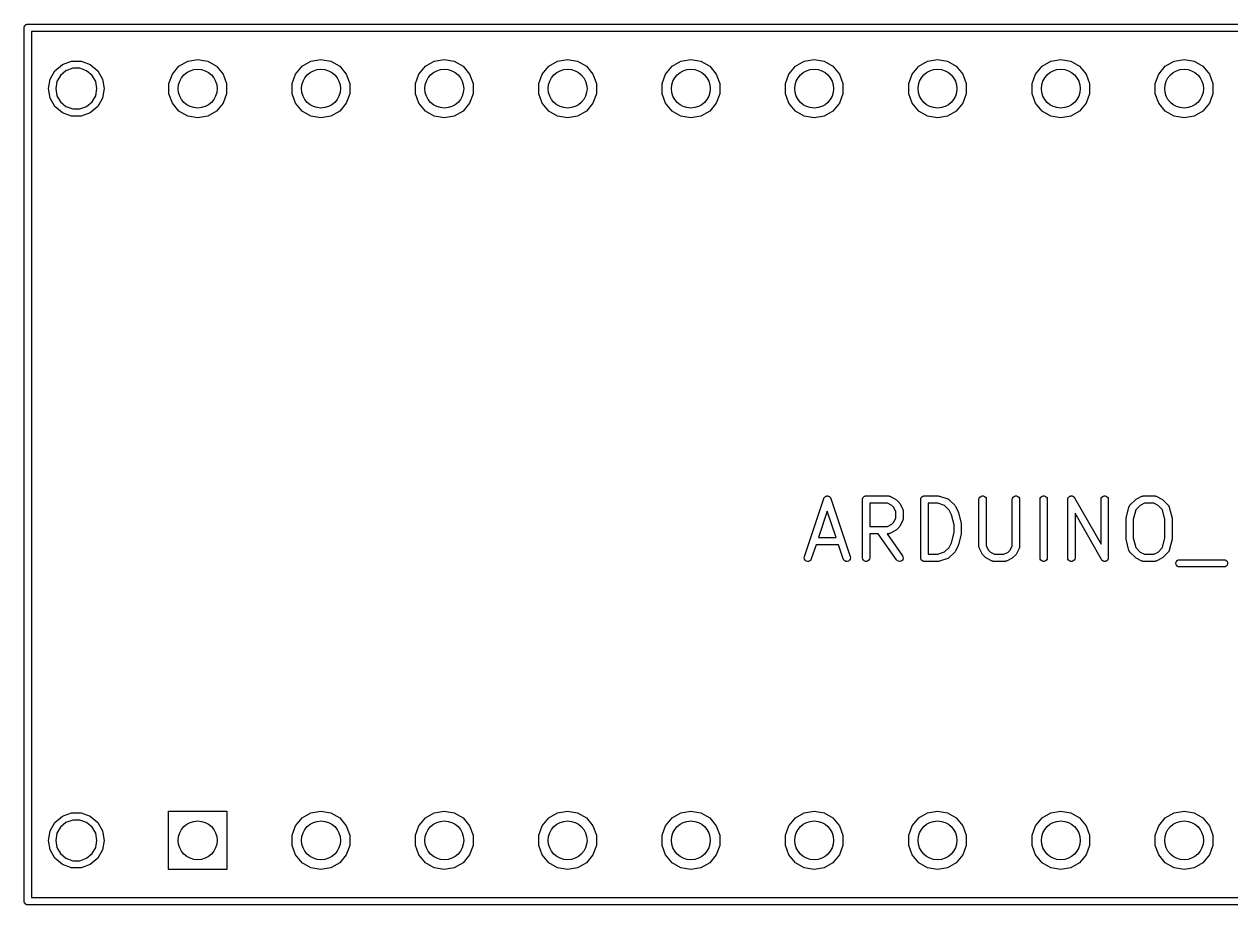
# Model space of a CAD drawing. Extents: x 37 to 203, y -145 to -25.
# Drawn here: x 154.43 to 179.28, y -47.08 to -28.93 of the extents above; entities that cross this region are included whole.
import ezdxf

# ---------------------------------------------------------------- set-up
doc = ezdxf.new("R2010")
doc.units = 0
doc.header["$MEASUREMENT"] = 0
doc.layers.add('BLACK', color=7, linetype='CONTINUOUS')

msp = doc.modelspace()

# ---------------------------------------------------------------- linework, layer by layer
at = {"layer": 'Black'}
for p, q in [((154.425, -29), (154.426, -28.9935)), ((154.425, -47), (154.425, -29)), ((154.426, -28.987), (154.428, -28.9808)), ((154.426, -28.9935), (154.426, -28.987)), ((154.428, -28.9808), (154.43, -28.9743)), ((154.43, -28.9743), (154.433, -28.9687)), ((154.433, -28.9687), (154.435, -28.9625)), ((154.435, -28.9625), (154.439, -28.9575)), ((154.439, -28.9575), (154.443, -28.9518)), ((154.443, -28.9518), (154.448, -28.9476)), ((154.448, -28.9476), (154.452, -28.9425)), ((154.452, -28.9425), (154.457, -28.9393)), ((154.457, -28.9393), (154.463, -28.935)), ((154.463, -28.935), (154.469, -28.9328)), ((154.469, -28.9328), (154.474, -28.9295)), ((154.474, -28.9295), (154.481, -28.9284)), ((154.481, -28.9284), (154.487, -28.9261)), ((154.487, -28.9261), (154.494, -28.9261)), ((154.494, -28.9261), (154.5, -28.925)), ((154.5, -28.925), (202.5, -28.925)), ((154.575, -29.075), (154.575, -46.925)), ((202.425, -29.075), (154.575, -29.075)), ((155.06, -29.8844), (155.213, -29.756)), ((155.213, -29.756), (155.4, -29.6877)), ((155.4, -29.6877), (155.6, -29.6877)), ((155.6, -29.6877), (155.787, -29.756)), ((155.787, -29.756), (155.94, -29.8844)), ((157.478, -29.9529), (157.613, -29.7926)), ((157.613, -29.7926), (157.794, -29.688)), ((157.794, -29.688), (158, -29.6517)), ((158, -29.6517), (158.206, -29.688)), ((158.206, -29.688), (158.387, -29.7926)), ((158.387, -29.7926), (158.522, -29.9529)), ((160.018, -29.9529), (160.153, -29.7926)), ((160.153, -29.7926), (160.334, -29.688)), ((160.334, -29.688), (160.54, -29.6517)), ((160.54, -29.6517), (160.746, -29.688)), ((160.746, -29.688), (160.927, -29.7926)), ((160.927, -29.7926), (161.062, -29.9529)), ((162.558, -29.9529), (162.693, -29.7926)), ((162.693, -29.7926), (162.874, -29.688)), ((162.874, -29.688), (163.08, -29.6517)), ((163.08, -29.6517), (163.286, -29.688)), ((163.286, -29.688), (163.467, -29.7926)), ((163.467, -29.7926), (163.602, -29.9529)), ((165.098, -29.9529), (165.233, -29.7926)), ((165.233, -29.7926), (165.414, -29.688)), ((165.414, -29.688), (165.62, -29.6517)), ((165.62, -29.6517), (165.826, -29.688)), ((165.826, -29.688), (166.007, -29.7926)), ((166.007, -29.7926), (166.142, -29.9529)), ((167.638, -29.9529), (167.773, -29.7926)), ((167.773, -29.7926), (167.954, -29.688)), ((167.954, -29.688), (168.16, -29.6517)), ((168.16, -29.6517), (168.366, -29.688)), ((168.366, -29.688), (168.547, -29.7926)), ((168.547, -29.7926), (168.682, -29.9529)), ((170.178, -29.9529), (170.313, -29.7926)), ((170.313, -29.7926), (170.494, -29.688)), ((170.494, -29.688), (170.7, -29.6517)), ((170.7, -29.6517), (170.906, -29.688)), ((170.906, -29.688), (171.087, -29.7926)), ((171.087, -29.7926), (171.222, -29.9529)), ((172.718, -29.9529), (172.853, -29.7926)), ((172.853, -29.7926), (173.034, -29.688)), ((173.034, -29.688), (173.24, -29.6517)), ((173.24, -29.6517), (173.446, -29.688)), ((173.446, -29.688), (173.627, -29.7926)), ((173.627, -29.7926), (173.762, -29.9529)), ((175.258, -29.9529), (175.393, -29.7926)), ((175.393, -29.7926), (175.574, -29.688)), ((175.574, -29.688), (175.78, -29.6517)), ((175.78, -29.6517), (175.986, -29.688)), ((175.986, -29.688), (176.167, -29.7926)), ((176.167, -29.7926), (176.302, -29.9529)), ((177.798, -29.9529), (177.933, -29.7926)), ((177.933, -29.7926), (178.114, -29.688)), ((178.114, -29.688), (178.32, -29.6517)), ((178.32, -29.6517), (178.526, -29.688)), ((178.526, -29.688), (178.707, -29.7926)), ((178.707, -29.7926), (178.842, -29.9529)), ((154.925, -30.254), (154.96, -30.0573)), ((154.96, -30.0573), (155.06, -29.8844)), ((155.174, -29.9808), (155.101, -30.1086)), ((155.287, -29.8859), (155.174, -29.9808)), ((155.426, -29.8355), (155.287, -29.8859)), ((155.574, -29.8355), (155.426, -29.8355)), ((155.713, -29.8859), (155.574, -29.8355)), ((155.826, -29.9808), (155.713, -29.8859)), ((155.899, -30.1086), (155.826, -29.9808)), ((155.94, -29.8844), (156.04, -30.0573)), ((156.04, -30.0573), (156.075, -30.254)), ((157.407, -30.1494), (157.478, -29.9529)), ((158.522, -29.9529), (158.593, -30.1494)), ((159.947, -30.1494), (160.018, -29.9529)), ((161.062, -29.9529), (161.133, -30.1494)), ((162.487, -30.1494), (162.558, -29.9529)), ((163.602, -29.9529), (163.673, -30.1494)), ((165.027, -30.1494), (165.098, -29.9529)), ((166.142, -29.9529), (166.213, -30.1494)), ((167.567, -30.1494), (167.638, -29.9529)), ((168.682, -29.9529), (168.753, -30.1494)), ((170.107, -30.1494), (170.178, -29.9529)), ((171.222, -29.9529), (171.293, -30.1494)), ((172.647, -30.1494), (172.718, -29.9529)), ((173.762, -29.9529), (173.833, -30.1494)), ((175.187, -30.1494), (175.258, -29.9529)), ((176.302, -29.9529), (176.373, -30.1494)), ((177.727, -30.1494), (177.798, -29.9529)), ((178.842, -29.9529), (178.913, -30.1494)), ((154.96, -30.4507), (154.925, -30.254)), ((155.101, -30.1086), (155.075, -30.254)), ((155.075, -30.254), (155.101, -30.3994)), ((155.925, -30.254), (155.899, -30.1086)), ((155.899, -30.3994), (155.925, -30.254)), ((156.075, -30.254), (156.04, -30.4507)), ((157.407, -30.3586), (157.407, -30.1494)), ((158.593, -30.1494), (158.593, -30.3586)), ((159.947, -30.3586), (159.947, -30.1494)), ((161.133, -30.1494), (161.133, -30.3586)), ((162.487, -30.3586), (162.487, -30.1494)), ((163.673, -30.1494), (163.673, -30.3586)), ((165.027, -30.3586), (165.027, -30.1494)), ((166.213, -30.1494), (166.213, -30.3586)), ((167.567, -30.3586), (167.567, -30.1494)), ((168.753, -30.1494), (168.753, -30.3586)), ((170.107, -30.3586), (170.107, -30.1494)), ((171.293, -30.1494), (171.293, -30.3586)), ((172.647, -30.3586), (172.647, -30.1494)), ((173.833, -30.1494), (173.833, -30.3586)), ((175.187, -30.3586), (175.187, -30.1494)), ((176.373, -30.1494), (176.373, -30.3586)), ((177.727, -30.3586), (177.727, -30.1494)), ((178.913, -30.1494), (178.913, -30.3586)), ((155.06, -30.6236), (154.96, -30.4507)), ((155.101, -30.3994), (155.174, -30.5272)), ((155.174, -30.5272), (155.287, -30.6221)), ((155.713, -30.6221), (155.826, -30.5272)), ((155.826, -30.5272), (155.899, -30.3994)), ((156.04, -30.4507), (155.94, -30.6236)), ((157.478, -30.5551), (157.407, -30.3586)), ((157.613, -30.7154), (157.478, -30.5551)), ((158.522, -30.5551), (158.387, -30.7154)), ((158.593, -30.3586), (158.522, -30.5551)), ((160.018, -30.5551), (159.947, -30.3586)), ((160.153, -30.7154), (160.018, -30.5551)), ((161.062, -30.5551), (160.927, -30.7154)), ((161.133, -30.3586), (161.062, -30.5551)), ((162.558, -30.5551), (162.487, -30.3586)), ((162.693, -30.7154), (162.558, -30.5551)), ((163.602, -30.5551), (163.467, -30.7154)), ((163.673, -30.3586), (163.602, -30.5551)), ((165.098, -30.5551), (165.027, -30.3586)), ((165.233, -30.7154), (165.098, -30.5551)), ((166.142, -30.5551), (166.007, -30.7154)), ((166.213, -30.3586), (166.142, -30.5551)), ((167.638, -30.5551), (167.567, -30.3586)), ((167.773, -30.7154), (167.638, -30.5551)), ((168.682, -30.5551), (168.547, -30.7154)), ((168.753, -30.3586), (168.682, -30.5551)), ((170.178, -30.5551), (170.107, -30.3586)), ((170.313, -30.7154), (170.178, -30.5551)), ((171.222, -30.5551), (171.087, -30.7154)), ((171.293, -30.3586), (171.222, -30.5551)), ((172.718, -30.5551), (172.647, -30.3586)), ((172.853, -30.7154), (172.718, -30.5551)), ((173.762, -30.5551), (173.627, -30.7154)), ((173.833, -30.3586), (173.762, -30.5551)), ((175.258, -30.5551), (175.187, -30.3586)), ((175.393, -30.7154), (175.258, -30.5551)), ((176.302, -30.5551), (176.167, -30.7154)), ((176.373, -30.3586), (176.302, -30.5551)), ((177.798, -30.5551), (177.727, -30.3586)), ((177.933, -30.7154), (177.798, -30.5551)), ((178.842, -30.5551), (178.707, -30.7154)), ((178.913, -30.3586), (178.842, -30.5551)), ((155.213, -30.752), (155.06, -30.6236)), ((155.4, -30.8203), (155.213, -30.752)), ((155.287, -30.6221), (155.426, -30.6725)), ((155.6, -30.8203), (155.4, -30.8203)), ((155.426, -30.6725), (155.574, -30.6725)), ((155.574, -30.6725), (155.713, -30.6221)), ((155.787, -30.752), (155.6, -30.8203)), ((155.94, -30.6236), (155.787, -30.752)), ((157.794, -30.82), (157.613, -30.7154)), ((158, -30.8563), (157.794, -30.82)), ((158.206, -30.82), (158, -30.8563)), ((158.387, -30.7154), (158.206, -30.82)), ((160.334, -30.82), (160.153, -30.7154)), ((160.54, -30.8563), (160.334, -30.82)), ((160.746, -30.82), (160.54, -30.8563)), ((160.927, -30.7154), (160.746, -30.82)), ((162.874, -30.82), (162.693, -30.7154)), ((163.08, -30.8563), (162.874, -30.82)), ((163.286, -30.82), (163.08, -30.8563)), ((163.467, -30.7154), (163.286, -30.82)), ((165.414, -30.82), (165.233, -30.7154)), ((165.62, -30.8563), (165.414, -30.82)), ((165.826, -30.82), (165.62, -30.8563)), ((166.007, -30.7154), (165.826, -30.82)), ((167.954, -30.82), (167.773, -30.7154)), ((168.16, -30.8563), (167.954, -30.82)), ((168.366, -30.82), (168.16, -30.8563)), ((168.547, -30.7154), (168.366, -30.82)), ((170.494, -30.82), (170.313, -30.7154)), ((170.7, -30.8563), (170.494, -30.82)), ((170.906, -30.82), (170.7, -30.8563)), ((171.087, -30.7154), (170.906, -30.82)), ((173.034, -30.82), (172.853, -30.7154)), ((173.24, -30.8563), (173.034, -30.82)), ((173.446, -30.82), (173.24, -30.8563)), ((173.627, -30.7154), (173.446, -30.82)), ((175.574, -30.82), (175.393, -30.7154)), ((175.78, -30.8563), (175.574, -30.82)), ((175.986, -30.82), (175.78, -30.8563)), ((176.167, -30.7154), (175.986, -30.82)), ((178.114, -30.82), (177.933, -30.7154)), ((178.32, -30.8563), (178.114, -30.82)), ((178.526, -30.82), (178.32, -30.8563)), ((178.707, -30.7154), (178.526, -30.82)), ((170.499, -39.8991), (170.899, -38.6991)), ((170.899, -38.6991), (170.9, -38.6973)), ((170.9, -38.6953), (170.906, -38.6859)), ((170.9, -38.6973), (170.9, -38.6953)), ((170.906, -38.6859), (170.911, -38.6762)), ((170.911, -38.6762), (170.913, -38.6749)), ((170.913, -38.6749), (170.914, -38.6731)), ((170.914, -38.6731), (170.923, -38.6662)), ((170.923, -38.6662), (170.931, -38.659)), ((170.931, -38.659), (170.933, -38.6582)), ((170.933, -38.6582), (170.934, -38.6569)), ((170.934, -38.6569), (170.945, -38.6534)), ((170.945, -38.6534), (170.955, -38.6494)), ((170.955, -38.6494), (170.957, -38.6493)), ((170.957, -38.6493), (170.959, -38.6487)), ((170.959, -38.6487), (170.97, -38.649)), ((170.97, -38.649), (170.981, -38.6487)), ((170.981, -38.6487), (170.983, -38.6493)), ((170.983, -38.6493), (170.985, -38.6494)), ((170.985, -38.6494), (170.995, -38.6534)), ((170.995, -38.6534), (171.006, -38.6569)), ((171.006, -38.6569), (171.007, -38.6582)), ((171.007, -38.6582), (171.009, -38.659)), ((171.009, -38.659), (171.017, -38.6662)), ((171.017, -38.6662), (171.026, -38.6731)), ((171.026, -38.6731), (171.027, -38.6749)), ((171.027, -38.6749), (171.029, -38.6762)), ((171.029, -38.6762), (171.034, -38.6859)), ((171.034, -38.6859), (171.04, -38.6953)), ((171.04, -38.6953), (171.04, -38.6973)), ((171.04, -38.6973), (171.041, -38.6991)), ((171.041, -38.6991), (171.441, -39.8991)), ((171.695, -38.7229), (171.696, -38.7164)), ((171.695, -39.9229), (171.695, -38.7229)), ((171.696, -38.7098), (171.698, -38.7037)), ((171.696, -38.7164), (171.696, -38.7098)), ((171.698, -38.7037), (171.7, -38.6972)), ((171.7, -38.6972), (171.703, -38.6915)), ((171.703, -38.6915), (171.705, -38.6854)), ((171.705, -38.6854), (171.709, -38.6803)), ((171.709, -38.6803), (171.713, -38.6746)), ((171.713, -38.6746), (171.718, -38.6704)), ((171.718, -38.6704), (171.722, -38.6654)), ((171.722, -38.6654), (171.727, -38.6621)), ((171.727, -38.6621), (171.732, -38.6579)), ((171.732, -38.6579), (171.739, -38.6557)), ((171.739, -38.6557), (171.744, -38.6524)), ((171.744, -38.6524), (171.751, -38.6512)), ((171.751, -38.6512), (171.757, -38.649)), ((171.757, -38.649), (171.764, -38.649)), ((171.764, -38.649), (171.77, -38.6479)), ((171.77, -38.6479), (172.227, -38.6479)), ((172.227, -38.6479), (172.231, -38.6486)), ((172.231, -38.6486), (172.236, -38.6483)), ((172.236, -38.6483), (172.244, -38.6509)), ((172.244, -38.6509), (172.253, -38.6524)), ((172.253, -38.6524), (172.257, -38.6545)), ((172.257, -38.6545), (172.261, -38.6558)), ((172.261, -38.6558), (172.375, -38.7129)), ((172.375, -38.7129), (172.385, -38.7201)), ((172.385, -38.7201), (172.394, -38.727)), ((172.394, -38.727), (172.452, -38.7841)), ((172.895, -38.7229), (172.896, -38.7164)), ((172.895, -39.9229), (172.895, -38.7229)), ((172.896, -38.7098), (172.898, -38.7037)), ((172.896, -38.7164), (172.896, -38.7098)), ((172.898, -38.7037), (172.9, -38.6972)), ((172.9, -38.6972), (172.903, -38.6915)), ((172.903, -38.6915), (172.905, -38.6854)), ((172.905, -38.6854), (172.909, -38.6803)), ((172.909, -38.6803), (172.913, -38.6746)), ((172.913, -38.6746), (172.918, -38.6704)), ((172.918, -38.6704), (172.922, -38.6654)), ((172.922, -38.6654), (172.927, -38.6621)), ((172.927, -38.6621), (172.932, -38.6579)), ((172.932, -38.6579), (172.939, -38.6557)), ((172.939, -38.6557), (172.944, -38.6524)), ((172.944, -38.6524), (172.951, -38.6512)), ((172.951, -38.6512), (172.957, -38.649)), ((172.957, -38.649), (172.964, -38.649)), ((172.964, -38.649), (172.97, -38.6479)), ((172.97, -38.6479), (173.256, -38.6479)), ((173.256, -38.6479), (173.268, -38.6499)), ((173.268, -38.6499), (173.279, -38.6517)), ((173.279, -38.6517), (173.451, -38.7088)), ((173.451, -38.7088), (173.455, -38.7109)), ((173.455, -38.7109), (173.459, -38.712)), ((173.459, -38.712), (173.466, -38.7171)), ((173.466, -38.7171), (173.474, -38.7213)), ((173.474, -38.7213), (173.477, -38.7245)), ((173.477, -38.7245), (173.48, -38.727)), ((173.48, -38.727), (173.594, -38.8413)), ((174.095, -38.7229), (174.1, -38.6972)), ((174.095, -39.6943), (174.095, -38.7229)), ((174.1, -38.6972), (174.113, -38.6746)), ((174.113, -38.6746), (174.132, -38.6579)), ((174.132, -38.6579), (174.157, -38.649)), ((174.157, -38.649), (174.183, -38.649)), ((174.183, -38.649), (174.207, -38.6579)), ((174.207, -38.6579), (174.227, -38.6746)), ((174.227, -38.6746), (174.24, -38.6972)), ((174.24, -38.6972), (174.245, -38.7229)), ((174.245, -38.7229), (174.245, -39.6766)), ((174.781, -38.7229), (174.785, -38.6972)), ((174.781, -39.6766), (174.781, -38.7229)), ((174.785, -38.6972), (174.798, -38.6746)), ((174.798, -38.6746), (174.818, -38.6579)), ((174.818, -38.6579), (174.843, -38.649)), ((174.843, -38.649), (174.869, -38.649)), ((174.869, -38.649), (174.893, -38.6579)), ((174.893, -38.6579), (174.913, -38.6746)), ((174.913, -38.6746), (174.926, -38.6972)), ((174.926, -38.6972), (174.931, -38.7229)), ((174.931, -38.7229), (174.931, -39.6943)), ((175.352, -38.7229), (175.357, -38.6972)), ((175.352, -39.9229), (175.352, -38.7229)), ((175.357, -38.6972), (175.37, -38.6746)), ((175.37, -38.6746), (175.39, -38.6579)), ((175.39, -38.6579), (175.414, -38.649)), ((175.414, -38.649), (175.44, -38.649)), ((175.44, -38.649), (175.465, -38.6579)), ((175.465, -38.6579), (175.485, -38.6746)), ((175.485, -38.6746), (175.498, -38.6972)), ((175.498, -38.6972), (175.502, -38.7229)), ((175.502, -38.7229), (175.502, -39.9229)), ((175.924, -38.7229), (175.925, -38.7162)), ((175.924, -39.9229), (175.924, -38.7229)), ((175.925, -38.7095), (175.927, -38.7035)), ((175.925, -38.7162), (175.925, -38.7095)), ((175.927, -38.7035), (175.928, -38.6972)), ((175.928, -38.6972), (175.931, -38.6914)), ((175.931, -38.6914), (175.934, -38.6851)), ((175.934, -38.6851), (175.938, -38.6802)), ((175.938, -38.6802), (175.941, -38.6746)), ((175.941, -38.6746), (175.946, -38.6703)), ((175.946, -38.6703), (175.951, -38.6652)), ((175.951, -38.6652), (175.956, -38.662)), ((175.956, -38.662), (175.961, -38.6579)), ((175.961, -38.6579), (175.967, -38.6556)), ((175.967, -38.6556), (175.973, -38.6523)), ((175.973, -38.6523), (175.98, -38.6512)), ((175.98, -38.6512), (175.986, -38.649)), ((175.986, -38.649), (175.992, -38.649)), ((175.992, -38.649), (175.999, -38.6479)), ((175.999, -38.6479), (176.005, -38.649)), ((176.005, -38.649), (176.012, -38.649)), ((176.012, -38.649), (176.018, -38.6513)), ((176.018, -38.6513), (176.025, -38.6525)), ((176.025, -38.6525), (176.03, -38.6557)), ((176.03, -38.6557), (176.036, -38.6579)), ((176.036, -38.6579), (176.041, -38.6622)), ((176.041, -38.6622), (176.047, -38.6656)), ((176.047, -38.6656), (176.051, -38.6705)), ((176.051, -38.6705), (176.056, -38.6746)), ((176.056, -38.6746), (176.059, -38.6805)), ((176.059, -38.6805), (176.064, -38.6856)), ((176.064, -38.6856), (176.609, -39.6404)), ((176.609, -38.7229), (176.614, -38.6972)), ((176.609, -39.6404), (176.609, -38.7229)), ((176.614, -38.6972), (176.627, -38.6746)), ((176.627, -38.6746), (176.647, -38.6579)), ((176.647, -38.6579), (176.671, -38.649)), ((176.671, -38.649), (176.697, -38.649)), ((176.697, -38.649), (176.722, -38.6579)), ((176.722, -38.6579), (176.742, -38.6746)), ((176.742, -38.6746), (176.755, -38.6972)), ((176.755, -38.6972), (176.759, -38.7229)), ((176.759, -38.7229), (176.759, -39.9229)), ((177.203, -38.8413), (177.317, -38.727)), ((177.317, -38.727), (177.327, -38.7201)), ((177.327, -38.7201), (177.336, -38.7129)), ((177.336, -38.7129), (177.451, -38.6558)), ((177.451, -38.6558), (177.455, -38.6545)), ((177.455, -38.6545), (177.459, -38.6524)), ((177.459, -38.6524), (177.467, -38.6509)), ((177.467, -38.6509), (177.476, -38.6483)), ((177.476, -38.6483), (177.48, -38.6486)), ((177.48, -38.6486), (177.484, -38.6479)), ((177.484, -38.6479), (177.713, -38.6479)), ((177.713, -38.6479), (177.717, -38.6486)), ((177.717, -38.6486), (177.721, -38.6483)), ((177.721, -38.6483), (177.73, -38.6509)), ((177.73, -38.6509), (177.739, -38.6524)), ((177.739, -38.6524), (177.742, -38.6545)), ((177.742, -38.6545), (177.746, -38.6558)), ((177.746, -38.6558), (177.861, -38.7129)), ((177.861, -38.7129), (177.87, -38.7201)), ((177.87, -38.7201), (177.88, -38.727)), ((177.88, -38.727), (177.994, -38.8413)), ((170.97, -38.96), (170.788, -39.505)), ((171.152, -39.505), (170.97, -38.96)), ((171.845, -38.7979), (171.845, -39.2764)), ((172.209, -38.7979), (171.845, -38.7979)), ((172.297, -38.8416), (172.209, -38.7979)), ((172.337, -38.8816), (172.297, -38.8416)), ((172.381, -38.9691), (172.337, -38.8816)), ((172.381, -39.1052), (172.381, -38.9691)), ((172.452, -38.7841), (172.458, -38.7939)), ((172.458, -38.7939), (172.466, -38.8036)), ((172.466, -38.8036), (172.523, -38.9179)), ((172.523, -38.9179), (172.524, -38.922)), ((172.524, -38.922), (172.526, -38.9258)), ((172.526, -38.9258), (172.528, -38.9344)), ((172.528, -38.9344), (172.53, -38.9429)), ((172.53, -38.9429), (172.53, -38.9472)), ((172.53, -38.9472), (172.531, -38.9514)), ((172.531, -38.9514), (172.531, -39.1229)), ((173.045, -38.7979), (173.045, -39.8479)), ((173.244, -38.7979), (173.045, -38.7979)), ((173.387, -38.8456), (173.244, -38.7979)), ((173.48, -38.9387), (173.387, -38.8456)), ((173.528, -39.0347), (173.48, -38.9387)), ((173.594, -38.8413), (173.601, -38.8511)), ((173.601, -38.8511), (173.609, -38.8607)), ((173.609, -38.8607), (173.666, -38.975)), ((173.666, -38.975), (173.668, -38.9829)), ((173.668, -38.9829), (173.671, -38.9904)), ((173.671, -38.9904), (173.728, -39.219)), ((176.619, -39.9601), (176.074, -39.0053)), ((176.074, -39.0053), (176.074, -39.9229)), ((177.126, -39.1047), (177.183, -38.8761)), ((177.183, -38.8761), (177.186, -38.8695)), ((177.186, -38.8695), (177.188, -38.8626)), ((177.188, -38.8626), (177.191, -38.8577)), ((177.191, -38.8577), (177.194, -38.8523)), ((177.194, -38.8523), (177.199, -38.8471)), ((177.199, -38.8471), (177.203, -38.8413)), ((177.323, -38.9326), (177.274, -39.1321)), ((177.414, -38.8416), (177.323, -38.9326)), ((177.502, -38.7979), (177.414, -38.8416)), ((177.695, -38.7979), (177.502, -38.7979)), ((177.783, -38.8416), (177.695, -38.7979)), ((177.874, -38.9326), (177.783, -38.8416)), ((177.924, -39.1321), (177.874, -38.9326)), ((177.994, -38.8413), (177.999, -38.8471)), ((177.999, -38.8471), (178.004, -38.8523)), ((178.004, -38.8523), (178.006, -38.8577)), ((178.006, -38.8577), (178.009, -38.8626)), ((178.009, -38.8626), (178.011, -38.8695)), ((178.011, -38.8695), (178.014, -38.8761)), ((178.014, -38.8761), (178.071, -39.1047)), ((171.845, -39.2764), (172.209, -39.2764)), ((172.209, -39.2764), (172.297, -39.2326)), ((172.297, -39.2326), (172.337, -39.1927)), ((172.337, -39.1927), (172.381, -39.1052)), ((172.466, -39.2707), (172.458, -39.2803)), ((172.523, -39.1564), (172.466, -39.2707)), ((172.524, -39.1523), (172.523, -39.1564)), ((172.526, -39.1485), (172.524, -39.1523)), ((172.528, -39.1399), (172.526, -39.1485)), ((172.53, -39.1314), (172.528, -39.1399)), ((172.531, -39.1229), (172.53, -39.1271)), ((172.53, -39.1271), (172.53, -39.1314)), ((173.581, -39.2464), (173.528, -39.0347)), ((173.581, -39.3993), (173.581, -39.2464)), ((173.728, -39.219), (173.729, -39.2281)), ((173.729, -39.2281), (173.731, -39.2371)), ((173.731, -39.2371), (173.731, -39.4086)), ((177.124, -39.1229), (177.125, -39.1138)), ((177.124, -39.5229), (177.124, -39.1229)), ((177.125, -39.1138), (177.126, -39.1047)), ((177.274, -39.1321), (177.274, -39.5136)), ((177.924, -39.5136), (177.924, -39.1321)), ((178.071, -39.1047), (178.072, -39.1138)), ((178.072, -39.1138), (178.074, -39.1229)), ((178.074, -39.1229), (178.074, -39.5229)), ((170.788, -39.505), (171.152, -39.505)), ((172.017, -39.4264), (171.845, -39.4264)), ((171.845, -39.4264), (171.845, -39.9229)), ((172.394, -39.9659), (172.017, -39.4264)), ((172.227, -39.4264), (172.2, -39.4264)), ((172.2, -39.4264), (172.517, -39.8798)), ((172.231, -39.4257), (172.227, -39.4264)), ((172.236, -39.4259), (172.231, -39.4257)), ((172.244, -39.4234), (172.236, -39.4259)), ((172.253, -39.4219), (172.244, -39.4234)), ((172.257, -39.4197), (172.253, -39.4219)), ((172.261, -39.4185), (172.257, -39.4197)), ((172.375, -39.3614), (172.261, -39.4185)), ((172.385, -39.3542), (172.375, -39.3614)), ((172.394, -39.3473), (172.385, -39.3542)), ((172.452, -39.2902), (172.394, -39.3473)), ((172.458, -39.2803), (172.452, -39.2902)), ((173.528, -39.611), (173.581, -39.3993)), ((173.728, -39.4268), (173.671, -39.6553)), ((173.729, -39.4176), (173.728, -39.4268)), ((173.731, -39.4086), (173.729, -39.4176)), ((177.125, -39.5319), (177.124, -39.5229)), ((177.274, -39.5136), (177.323, -39.7131)), ((177.874, -39.7131), (177.924, -39.5136)), ((178.074, -39.5229), (178.072, -39.5319)), ((170.738, -39.655), (170.641, -39.9466)), ((171.202, -39.655), (170.738, -39.655)), ((171.299, -39.9466), (171.202, -39.655)), ((173.387, -39.8002), (173.48, -39.707)), ((173.48, -39.707), (173.528, -39.611)), ((173.666, -39.6707), (173.609, -39.785)), ((173.668, -39.6628), (173.666, -39.6707)), ((173.671, -39.6553), (173.668, -39.6628)), ((174.096, -39.6985), (174.095, -39.6943)), ((174.095, -39.7029), (174.096, -39.6985)), ((174.098, -39.7113), (174.095, -39.7029)), ((174.1, -39.7199), (174.098, -39.7113)), ((174.102, -39.7237), (174.1, -39.7199)), ((174.103, -39.7278), (174.102, -39.7237)), ((174.16, -39.8421), (174.103, -39.7278)), ((174.245, -39.6766), (174.289, -39.7641)), ((174.289, -39.7641), (174.329, -39.8041)), ((174.697, -39.8041), (174.737, -39.7641)), ((174.737, -39.7641), (174.781, -39.6766)), ((174.923, -39.7278), (174.866, -39.8421)), ((174.924, -39.7237), (174.923, -39.7278)), ((174.926, -39.7199), (174.924, -39.7237)), ((174.928, -39.7113), (174.926, -39.7199)), ((174.93, -39.7029), (174.928, -39.7113)), ((174.931, -39.6943), (174.93, -39.6985)), ((174.93, -39.6985), (174.93, -39.7029)), ((177.126, -39.541), (177.125, -39.5319)), ((177.183, -39.7696), (177.126, -39.541)), ((177.186, -39.7762), (177.183, -39.7696)), ((177.323, -39.7131), (177.414, -39.8041)), ((177.783, -39.8041), (177.874, -39.7131)), ((178.014, -39.7696), (178.011, -39.7762)), ((178.071, -39.541), (178.014, -39.7696)), ((178.072, -39.5319), (178.071, -39.541)), ((170.495, -39.9249), (170.499, -39.8991)), ((170.5, -39.9504), (170.495, -39.9249)), ((170.514, -39.9726), (170.5, -39.9504)), ((170.534, -39.9888), (170.514, -39.9726)), ((170.559, -39.997), (170.534, -39.9888)), ((170.585, -39.9963), (170.559, -39.997)), ((170.609, -39.9868), (170.585, -39.9963)), ((170.629, -39.9695), (170.609, -39.9868)), ((170.641, -39.9466), (170.629, -39.9695)), ((171.311, -39.9695), (171.299, -39.9466)), ((171.331, -39.9868), (171.311, -39.9695)), ((171.355, -39.9963), (171.331, -39.9868)), ((171.381, -39.997), (171.355, -39.9963)), ((171.406, -39.9888), (171.381, -39.997)), ((171.426, -39.9726), (171.406, -39.9888)), ((171.44, -39.9504), (171.426, -39.9726)), ((171.445, -39.9249), (171.44, -39.9504)), ((171.441, -39.8991), (171.445, -39.9249)), ((171.7, -39.9485), (171.695, -39.9229)), ((171.713, -39.9711), (171.7, -39.9485)), ((171.732, -39.9878), (171.713, -39.9711)), ((171.757, -39.9967), (171.732, -39.9878)), ((171.783, -39.9967), (171.757, -39.9967)), ((171.807, -39.9878), (171.783, -39.9967)), ((171.827, -39.9711), (171.807, -39.9878)), ((171.84, -39.9485), (171.827, -39.9711)), ((171.845, -39.9229), (171.84, -39.9485)), ((172.413, -39.9843), (172.394, -39.9659)), ((172.436, -39.9953), (172.413, -39.9843)), ((172.462, -39.9976), (172.436, -39.9953)), ((172.487, -39.9908), (172.462, -39.9976)), ((172.509, -39.9759), (172.487, -39.9908)), ((172.524, -39.9546), (172.509, -39.9759)), ((172.517, -39.8798), (172.528, -39.9035)), ((172.53, -39.9294), (172.524, -39.9546)), ((172.528, -39.9035), (172.53, -39.9294)), ((172.896, -39.9293), (172.895, -39.9229)), ((172.896, -39.9359), (172.896, -39.9293)), ((172.898, -39.942), (172.896, -39.9359)), ((172.9, -39.9485), (172.898, -39.942)), ((172.903, -39.9542), (172.9, -39.9485)), ((172.905, -39.9604), (172.903, -39.9542)), ((172.909, -39.9654), (172.905, -39.9604)), ((172.913, -39.9711), (172.909, -39.9654)), ((172.918, -39.9753), (172.913, -39.9711)), ((172.922, -39.9803), (172.918, -39.9753)), ((172.927, -39.9836), (172.922, -39.9803)), ((172.932, -39.9878), (172.927, -39.9836)), ((172.939, -39.9901), (172.932, -39.9878)), ((172.944, -39.9933), (172.939, -39.9901)), ((172.951, -39.9945), (172.944, -39.9933)), ((172.957, -39.9967), (172.951, -39.9945)), ((172.964, -39.9967), (172.957, -39.9967)), ((172.97, -39.9979), (172.964, -39.9967)), ((173.256, -39.9979), (172.97, -39.9979)), ((173.045, -39.8479), (173.244, -39.8479)), ((173.244, -39.8479), (173.387, -39.8002)), ((173.268, -39.9958), (173.256, -39.9979)), ((173.279, -39.994), (173.268, -39.9958)), ((173.451, -39.9369), (173.279, -39.994)), ((173.455, -39.9348), (173.451, -39.9369)), ((173.459, -39.9337), (173.455, -39.9348)), ((173.466, -39.9286), (173.459, -39.9337)), ((173.474, -39.9245), (173.466, -39.9286)), ((173.477, -39.9212), (173.474, -39.9245)), ((173.48, -39.9187), (173.477, -39.9212)), ((173.594, -39.8045), (173.48, -39.9187)), ((173.601, -39.7946), (173.594, -39.8045)), ((173.609, -39.785), (173.601, -39.7946)), ((174.167, -39.8518), (174.16, -39.8421)), ((174.174, -39.8616), (174.167, -39.8518)), ((174.231, -39.9187), (174.174, -39.8616)), ((174.241, -39.9256), (174.231, -39.9187)), ((174.251, -39.9328), (174.241, -39.9256)), ((174.365, -39.9899), (174.251, -39.9328)), ((174.329, -39.8041), (174.416, -39.8479)), ((174.369, -39.9912), (174.365, -39.9899)), ((174.373, -39.9933), (174.369, -39.9912)), ((174.382, -39.9949), (174.373, -39.9933)), ((174.39, -39.9974), (174.382, -39.9949)), ((174.394, -39.9971), (174.39, -39.9974)), ((174.399, -39.9979), (174.394, -39.9971)), ((174.627, -39.9979), (174.399, -39.9979)), ((174.416, -39.8479), (174.609, -39.8479)), ((174.609, -39.8479), (174.697, -39.8041)), ((174.631, -39.9971), (174.627, -39.9979)), ((174.636, -39.9974), (174.631, -39.9971)), ((174.644, -39.9949), (174.636, -39.9974)), ((174.653, -39.9933), (174.644, -39.9949)), ((174.657, -39.9912), (174.653, -39.9933)), ((174.661, -39.9899), (174.657, -39.9912)), ((174.775, -39.9328), (174.661, -39.9899)), ((174.785, -39.9256), (174.775, -39.9328)), ((174.794, -39.9187), (174.785, -39.9256)), ((174.852, -39.8616), (174.794, -39.9187)), ((174.858, -39.8518), (174.852, -39.8616)), ((174.866, -39.8421), (174.858, -39.8518)), ((175.357, -39.9485), (175.352, -39.9229)), ((175.37, -39.9711), (175.357, -39.9485)), ((175.39, -39.9878), (175.37, -39.9711)), ((175.414, -39.9967), (175.39, -39.9878)), ((175.44, -39.9967), (175.414, -39.9967)), ((175.465, -39.9878), (175.44, -39.9967)), ((175.485, -39.9711), (175.465, -39.9878)), ((175.498, -39.9485), (175.485, -39.9711)), ((175.502, -39.9229), (175.498, -39.9485)), ((175.928, -39.9485), (175.924, -39.9229)), ((175.941, -39.9711), (175.928, -39.9485)), ((175.961, -39.9878), (175.941, -39.9711)), ((175.986, -39.9967), (175.961, -39.9878)), ((176.012, -39.9967), (175.986, -39.9967)), ((176.036, -39.9878), (176.012, -39.9967)), ((176.056, -39.9711), (176.036, -39.9878)), ((176.069, -39.9485), (176.056, -39.9711)), ((176.074, -39.9229), (176.069, -39.9485)), ((176.623, -39.9652), (176.619, -39.9601)), ((176.627, -39.9711), (176.623, -39.9652)), ((176.632, -39.9752), (176.627, -39.9711)), ((176.636, -39.9801), (176.632, -39.9752)), ((176.642, -39.9835), (176.636, -39.9801)), ((176.647, -39.9878), (176.642, -39.9835)), ((176.653, -39.99), (176.647, -39.9878)), ((176.658, -39.9932), (176.653, -39.99)), ((176.665, -39.9944), (176.658, -39.9932)), ((176.671, -39.9967), (176.665, -39.9944)), ((176.678, -39.9967), (176.671, -39.9967)), ((176.684, -39.9979), (176.678, -39.9967)), ((176.691, -39.9967), (176.684, -39.9979)), ((176.697, -39.9967), (176.691, -39.9967)), ((176.703, -39.9945), (176.697, -39.9967)), ((176.71, -39.9934), (176.703, -39.9945)), ((176.715, -39.9901), (176.71, -39.9934)), ((176.722, -39.9878), (176.715, -39.9901)), ((176.727, -39.9837), (176.722, -39.9878)), ((176.732, -39.9805), (176.727, -39.9837)), ((176.737, -39.9754), (176.732, -39.9805)), ((176.742, -39.9711), (176.737, -39.9754)), ((176.745, -39.9655), (176.742, -39.9711)), ((176.749, -39.9606), (176.745, -39.9655)), ((176.751, -39.9543), (176.749, -39.9606)), ((176.755, -39.9485), (176.751, -39.9543)), ((176.756, -39.9422), (176.755, -39.9485)), ((176.758, -39.9362), (176.756, -39.9422)), ((176.759, -39.9229), (176.758, -39.9295)), ((176.758, -39.9295), (176.758, -39.9362)), ((177.188, -39.7831), (177.186, -39.7762)), ((177.191, -39.788), (177.188, -39.7831)), ((177.194, -39.7934), (177.191, -39.788)), ((177.199, -39.7986), (177.194, -39.7934)), ((177.203, -39.8045), (177.199, -39.7986)), ((177.317, -39.9187), (177.203, -39.8045)), ((177.327, -39.9256), (177.317, -39.9187)), ((177.336, -39.9328), (177.327, -39.9256)), ((177.451, -39.9899), (177.336, -39.9328)), ((177.414, -39.8041), (177.502, -39.8479)), ((177.455, -39.9912), (177.451, -39.9899)), ((177.459, -39.9933), (177.455, -39.9912)), ((177.467, -39.9949), (177.459, -39.9933)), ((177.476, -39.9974), (177.467, -39.9949)), ((177.48, -39.9971), (177.476, -39.9974)), ((177.484, -39.9979), (177.48, -39.9971)), ((177.713, -39.9979), (177.484, -39.9979)), ((177.502, -39.8479), (177.695, -39.8479)), ((177.695, -39.8479), (177.783, -39.8041)), ((177.717, -39.9971), (177.713, -39.9979)), ((177.721, -39.9974), (177.717, -39.9971)), ((177.73, -39.9949), (177.721, -39.9974)), ((177.739, -39.9933), (177.73, -39.9949)), ((177.742, -39.9912), (177.739, -39.9933)), ((177.746, -39.9899), (177.742, -39.9912)), ((177.861, -39.9328), (177.746, -39.9899)), ((177.87, -39.9256), (177.861, -39.9328)), ((177.88, -39.9187), (177.87, -39.9256)), ((177.994, -39.8045), (177.88, -39.9187)), ((177.999, -39.7986), (177.994, -39.8045)), ((178.004, -39.7934), (177.999, -39.7986)), ((178.006, -39.788), (178.004, -39.7934)), ((178.009, -39.7831), (178.006, -39.788)), ((178.011, -39.7762), (178.009, -39.7831)), ((178.153, -40.0241), (178.162, -39.9996)), ((178.162, -39.9996), (178.179, -39.9797)), ((178.179, -39.9797), (178.201, -39.9667)), ((178.201, -39.9667), (178.227, -39.9621)), ((178.227, -39.9621), (179.141, -39.9621)), ((179.141, -39.9621), (179.167, -39.9667)), ((179.167, -39.9667), (179.19, -39.9797)), ((179.19, -39.9797), (179.206, -39.9996)), ((179.206, -39.9996), (179.215, -40.0241)), ((178.153, -40.0502), (178.153, -40.0241)), ((178.162, -40.0746), (178.153, -40.0502)), ((178.179, -40.0946), (178.162, -40.0746)), ((178.201, -40.1076), (178.179, -40.0946)), ((178.227, -40.1121), (178.201, -40.1076)), ((179.141, -40.1121), (178.227, -40.1121)), ((179.167, -40.1076), (179.141, -40.1121)), ((179.19, -40.0946), (179.167, -40.1076)), ((179.206, -40.0746), (179.19, -40.0946)), ((179.215, -40.0502), (179.206, -40.0746)), ((179.215, -40.0241), (179.215, -40.0502)), ((155.213, -45.248), (155.4, -45.1797)), ((155.4, -45.1797), (155.6, -45.1797)), ((155.6, -45.1797), (155.787, -45.248)), ((157.4, -46.346), (157.4, -45.146)), ((157.4, -45.146), (158.6, -45.146)), ((158.6, -45.146), (158.6, -46.346)), ((160.153, -45.2846), (160.334, -45.18)), ((160.334, -45.18), (160.54, -45.1437)), ((160.54, -45.1437), (160.746, -45.18)), ((160.746, -45.18), (160.927, -45.2846)), ((162.693, -45.2846), (162.874, -45.18)), ((162.874, -45.18), (163.08, -45.1437)), ((163.08, -45.1437), (163.286, -45.18)), ((163.286, -45.18), (163.467, -45.2846)), ((165.233, -45.2846), (165.414, -45.18)), ((165.414, -45.18), (165.62, -45.1437)), ((165.62, -45.1437), (165.826, -45.18)), ((165.826, -45.18), (166.007, -45.2846)), ((167.773, -45.2846), (167.954, -45.18)), ((167.954, -45.18), (168.16, -45.1437)), ((168.16, -45.1437), (168.366, -45.18)), ((168.366, -45.18), (168.547, -45.2846)), ((170.313, -45.2846), (170.494, -45.18)), ((170.494, -45.18), (170.7, -45.1437)), ((170.7, -45.1437), (170.906, -45.18)), ((170.906, -45.18), (171.087, -45.2846)), ((172.853, -45.2846), (173.034, -45.18)), ((173.034, -45.18), (173.24, -45.1437)), ((173.24, -45.1437), (173.446, -45.18)), ((173.446, -45.18), (173.627, -45.2846)), ((175.393, -45.2846), (175.574, -45.18)), ((175.574, -45.18), (175.78, -45.1437)), ((175.78, -45.1437), (175.986, -45.18)), ((175.986, -45.18), (176.167, -45.2846)), ((177.933, -45.2846), (178.114, -45.18)), ((178.114, -45.18), (178.32, -45.1437)), ((178.32, -45.1437), (178.526, -45.18)), ((178.526, -45.18), (178.707, -45.2846)), ((154.96, -45.5493), (155.06, -45.3764)), ((155.06, -45.3764), (155.213, -45.248)), ((155.174, -45.4728), (155.101, -45.6006)), ((155.287, -45.3779), (155.174, -45.4728)), ((155.426, -45.3275), (155.287, -45.3779)), ((155.574, -45.3275), (155.426, -45.3275)), ((155.713, -45.3779), (155.574, -45.3275)), ((155.826, -45.4728), (155.713, -45.3779)), ((155.787, -45.248), (155.94, -45.3764)), ((155.899, -45.6006), (155.826, -45.4728)), ((155.94, -45.3764), (156.04, -45.5493)), ((159.947, -45.6414), (160.018, -45.4449)), ((160.018, -45.4449), (160.153, -45.2846)), ((160.927, -45.2846), (161.062, -45.4449)), ((161.062, -45.4449), (161.133, -45.6414)), ((162.487, -45.6414), (162.558, -45.4449)), ((162.558, -45.4449), (162.693, -45.2846)), ((163.467, -45.2846), (163.602, -45.4449)), ((163.602, -45.4449), (163.673, -45.6414)), ((165.027, -45.6414), (165.098, -45.4449)), ((165.098, -45.4449), (165.233, -45.2846)), ((166.007, -45.2846), (166.142, -45.4449)), ((166.142, -45.4449), (166.213, -45.6414)), ((167.567, -45.6414), (167.638, -45.4449)), ((167.638, -45.4449), (167.773, -45.2846)), ((168.547, -45.2846), (168.682, -45.4449)), ((168.682, -45.4449), (168.753, -45.6414)), ((170.107, -45.6414), (170.178, -45.4449)), ((170.178, -45.4449), (170.313, -45.2846)), ((171.087, -45.2846), (171.222, -45.4449)), ((171.222, -45.4449), (171.293, -45.6414)), ((172.647, -45.6414), (172.718, -45.4449)), ((172.718, -45.4449), (172.853, -45.2846)), ((173.627, -45.2846), (173.762, -45.4449)), ((173.762, -45.4449), (173.833, -45.6414)), ((175.187, -45.6414), (175.258, -45.4449)), ((175.258, -45.4449), (175.393, -45.2846)), ((176.167, -45.2846), (176.302, -45.4449)), ((176.302, -45.4449), (176.373, -45.6414)), ((177.727, -45.6414), (177.798, -45.4449)), ((177.798, -45.4449), (177.933, -45.2846)), ((178.707, -45.2846), (178.842, -45.4449)), ((178.842, -45.4449), (178.913, -45.6414)), ((154.925, -45.746), (154.96, -45.5493)), ((155.101, -45.6006), (155.075, -45.746)), ((155.925, -45.746), (155.899, -45.6006)), ((156.04, -45.5493), (156.075, -45.746)), ((159.947, -45.8506), (159.947, -45.6414)), ((161.133, -45.6414), (161.133, -45.8506)), ((162.487, -45.8506), (162.487, -45.6414)), ((163.673, -45.6414), (163.673, -45.8506)), ((165.027, -45.8506), (165.027, -45.6414)), ((166.213, -45.6414), (166.213, -45.8506)), ((167.567, -45.8506), (167.567, -45.6414)), ((168.753, -45.6414), (168.753, -45.8506)), ((170.107, -45.8506), (170.107, -45.6414)), ((171.293, -45.6414), (171.293, -45.8506)), ((172.647, -45.8506), (172.647, -45.6414)), ((173.833, -45.6414), (173.833, -45.8506)), ((175.187, -45.8506), (175.187, -45.6414)), ((176.373, -45.6414), (176.373, -45.8506)), ((177.727, -45.8506), (177.727, -45.6414)), ((178.913, -45.6414), (178.913, -45.8506)), ((154.96, -45.9427), (154.925, -45.746)), ((155.06, -46.1156), (154.96, -45.9427)), ((155.075, -45.746), (155.101, -45.8914)), ((155.101, -45.8914), (155.174, -46.0192)), ((155.826, -46.0192), (155.899, -45.8914)), ((155.899, -45.8914), (155.925, -45.746)), ((156.04, -45.9427), (155.94, -46.1156)), ((156.075, -45.746), (156.04, -45.9427)), ((160.018, -46.0471), (159.947, -45.8506)), ((161.133, -45.8506), (161.062, -46.0471)), ((162.558, -46.0471), (162.487, -45.8506)), ((163.673, -45.8506), (163.602, -46.0471)), ((165.098, -46.0471), (165.027, -45.8506)), ((166.213, -45.8506), (166.142, -46.0471)), ((167.638, -46.0471), (167.567, -45.8506)), ((168.753, -45.8506), (168.682, -46.0471)), ((170.178, -46.0471), (170.107, -45.8506)), ((171.293, -45.8506), (171.222, -46.0471)), ((172.718, -46.0471), (172.647, -45.8506)), ((173.833, -45.8506), (173.762, -46.0471)), ((175.258, -46.0471), (175.187, -45.8506)), ((176.373, -45.8506), (176.302, -46.0471)), ((177.798, -46.0471), (177.727, -45.8506)), ((178.913, -45.8506), (178.842, -46.0471)), ((155.213, -46.244), (155.06, -46.1156)), ((155.174, -46.0192), (155.287, -46.1141)), ((155.287, -46.1141), (155.426, -46.1645)), ((155.426, -46.1645), (155.574, -46.1645)), ((155.574, -46.1645), (155.713, -46.1141)), ((155.713, -46.1141), (155.826, -46.0192)), ((155.94, -46.1156), (155.787, -46.244)), ((160.153, -46.2074), (160.018, -46.0471)), ((160.334, -46.312), (160.153, -46.2074)), ((160.927, -46.2074), (160.746, -46.312)), ((161.062, -46.0471), (160.927, -46.2074)), ((162.693, -46.2074), (162.558, -46.0471)), ((162.874, -46.312), (162.693, -46.2074)), ((163.467, -46.2074), (163.286, -46.312)), ((163.602, -46.0471), (163.467, -46.2074)), ((165.233, -46.2074), (165.098, -46.0471)), ((165.414, -46.312), (165.233, -46.2074)), ((166.007, -46.2074), (165.826, -46.312)), ((166.142, -46.0471), (166.007, -46.2074)), ((167.773, -46.2074), (167.638, -46.0471)), ((167.954, -46.312), (167.773, -46.2074)), ((168.547, -46.2074), (168.366, -46.312)), ((168.682, -46.0471), (168.547, -46.2074)), ((170.313, -46.2074), (170.178, -46.0471)), ((170.494, -46.312), (170.313, -46.2074)), ((171.087, -46.2074), (170.906, -46.312)), ((171.222, -46.0471), (171.087, -46.2074)), ((172.853, -46.2074), (172.718, -46.0471)), ((173.034, -46.312), (172.853, -46.2074)), ((173.627, -46.2074), (173.446, -46.312)), ((173.762, -46.0471), (173.627, -46.2074)), ((175.393, -46.2074), (175.258, -46.0471)), ((175.574, -46.312), (175.393, -46.2074)), ((176.167, -46.2074), (175.986, -46.312)), ((176.302, -46.0471), (176.167, -46.2074)), ((177.933, -46.2074), (177.798, -46.0471)), ((178.114, -46.312), (177.933, -46.2074)), ((178.707, -46.2074), (178.526, -46.312)), ((178.842, -46.0471), (178.707, -46.2074)), ((155.4, -46.3123), (155.213, -46.244)), ((155.6, -46.3123), (155.4, -46.3123)), ((155.787, -46.244), (155.6, -46.3123)), ((158.6, -46.346), (157.4, -46.346)), ((160.54, -46.3483), (160.334, -46.312)), ((160.746, -46.312), (160.54, -46.3483)), ((163.08, -46.3483), (162.874, -46.312)), ((163.286, -46.312), (163.08, -46.3483)), ((165.62, -46.3483), (165.414, -46.312)), ((165.826, -46.312), (165.62, -46.3483)), ((168.16, -46.3483), (167.954, -46.312)), ((168.366, -46.312), (168.16, -46.3483)), ((170.7, -46.3483), (170.494, -46.312)), ((170.906, -46.312), (170.7, -46.3483)), ((173.24, -46.3483), (173.034, -46.312)), ((173.446, -46.312), (173.24, -46.3483)), ((175.78, -46.3483), (175.574, -46.312)), ((175.986, -46.312), (175.78, -46.3483)), ((178.32, -46.3483), (178.114, -46.312)), ((178.526, -46.312), (178.32, -46.3483)), ((154.575, -46.925), (202.425, -46.925)), ((154.426, -47.0065), (154.425, -47)), ((154.426, -47.013), (154.426, -47.0065)), ((154.428, -47.0192), (154.426, -47.013)), ((154.43, -47.0257), (154.428, -47.0192)), ((154.433, -47.0313), (154.43, -47.0257)), ((154.435, -47.0375), (154.433, -47.0313)), ((154.439, -47.0425), (154.435, -47.0375)), ((154.443, -47.0482), (154.439, -47.0425)), ((154.448, -47.0524), (154.443, -47.0482)), ((154.452, -47.0575), (154.448, -47.0524)), ((154.457, -47.0607), (154.452, -47.0575)), ((154.463, -47.065), (154.457, -47.0607)), ((154.469, -47.0672), (154.463, -47.065)), ((154.474, -47.0705), (154.469, -47.0672)), ((154.481, -47.0716), (154.474, -47.0705)), ((154.487, -47.0739), (154.481, -47.0716)), ((154.494, -47.0739), (154.487, -47.0739)), ((154.5, -47.075), (154.494, -47.0739)), ((202.5, -47.075), (154.5, -47.075))]:
    msp.add_line(p, q, dxfattribs=at)
for centre in [(158, -30.254), (160.54, -30.254), (163.08, -30.254), (165.62, -30.254), (168.16, -30.254), (170.7, -30.254), (173.24, -30.254), (175.78, -30.254), (178.32, -30.254), (158, -45.746), (160.54, -45.746), (163.08, -45.746), (165.62, -45.746), (168.16, -45.746), (170.7, -45.746), (173.24, -45.746), (175.78, -45.746), (178.32, -45.746)]:
    msp.add_circle(centre, 0.4, dxfattribs=at)

doc.saveas('drawing.dxf')
